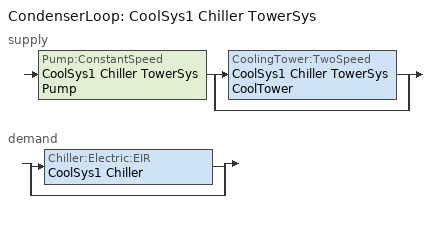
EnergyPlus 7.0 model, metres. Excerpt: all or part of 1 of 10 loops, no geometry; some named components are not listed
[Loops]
CondenserLoop 'CoolSys1 Chiller TowerSys'
 supply: Pump:ConstantSpeed 'CoolSys1 Chiller TowerSys Pump' > split
  | CoolingTower:TwoSpeed 'CoolSys1 Chiller TowerSys CoolTower'
  | bypass
 demand: split
  | Chiller:Electric:EIR 'CoolSys1 Chiller'
  | bypass
[Sizing:Plant]
CoolSys1 Chiller TowerSys: Loop Type {COOLING | HEATING | CONDENSER}=CONDENSER; Design Loop Exit Temperature {C}=29.4; Design Loop Temperature Difference {C}=5.6
[Pump:ConstantSpeed]
CoolSys1 Chiller TowerSys Pump: Rated Flow Rate {m3/s}=AUTOSIZE; Rated Pump Head {Pa} [179352 Pa = 60 ft]=179344; Rated Power Consumption {W}=AUTOSIZE; Motor Efficiency=0.75; Fraction of Motor Inefficiencies to Fluid Stream=0; Pump Control Type {Continuous | Intermittent}=Intermittent
[PlantEquipmentOperation:CoolingLoad]
CoolSys1 Chiller TowerSys Operation Scheme: Load Range 1 Lower Limit {W}=0; Load Range 1 Upper Limit {W}=1000000000000; Priority Control 1 Equipment List=CoolSys1 Chiller TowerSys Equipment List
[CondenserLoop]
CoolSys1 Chiller TowerSys: Fluid Type {WATER}=Water; Loop Equipment Operation Scheme=CoolSys1 Chiller TowerSys Loop Operation Scheme List; Maximum Loop Temperature {C}=80; Minimum Loop Temperature {C}=5; Maximum Loop Flow Rate {m3/s}=AUTOSIZE; Minimum Loop Flow Rate {m3/s}=0; Loop Volume {m3}=AUTOSIZE; Load Distribution Scheme {OPTIMAL | SEQUENTIAL}=Sequential
[SetpointManager:FollowOutdoorAirTemperature]
CoolSys1 Chiller TowerSys Condenser Control: Control Variable { Temperature | Others }=Temperature; Reference Temperature Type=OutdoorAirWetBulb; Offset Temperature Difference=0; Maximum Setpoint Temperature=80; Minimum Setpoint Temperature=5; Setpoint Node or NodeList=CoolSys1 Chiller TowerSys Supply Outlet Node
[CondenserEquipmentOperationSchemes]
CoolSys1 Chiller TowerSys Loop Operation Scheme List: Control Scheme 1 Object Type {*******}=PlantEquipmentOperation:CoolingLoad; Control Scheme 1=CoolSys1 Chiller TowerSys Operation Scheme; Control Scheme 1 Schedule=PlantOnSched
[CondenserEquipmentList]
CoolSys1 Chiller TowerSys Equipment List: CoolSys1 Chiller TowerSys CoolTower
[CoolingTower:TwoSpeed]
CoolSys1 Chiller TowerSys CoolTower: Design Water Flow Rate {m3/s}=AUTOSIZE; Air Flow Rate at High Fan Speed {m3/s}=AUTOSIZE; Fan Power at High Fan Speed {W}=AUTOSIZE; U-Factor Times Area Value at High Fan Speed {W/K}=AUTOSIZE; Air Flow Rate at Low Fan Speed {m3/s}=AUTOSIZE; Fan Power at Low Fan Speed {W}=AUTOSIZE; U-Factor Times Area Value at Low Fan Speed {W/K}=AUTOSIZE; Air Flow Rate in Free Convection Regime {m3/s}=AUTOSIZE; U-Factor Times Area Value at Free Convection Air Flow Rate {W/K}=AUTOSIZE; Performance Input Method {NominalCapacity | UFactorTimesAreaAndDesignWaterFlowRate}=UFactorTimesAreaAndDesignWaterFlowRate; Basin Heater Capacity {W/K}=0; Basin Heater Setpoint Temperature {C}=2; Evaporation Loss Mode {LossFactor | SaturatedExit}=SaturatedExit; Evaporation Loss Factor=0.2; Drift Loss Percent=0.008; Blowdown Calculation Mode {ConcentrationRatio | ScheduledRate}=ConcentrationRatio; Blowdown Concentration Ratio=3; Number of Cells=1; Cell Control {MinimalCell | MaximalCell}=MinimalCell; Cell Minimum Water Flow Rate Fraction=0.33; Cell Maximum Water Flow Rate Fraction=2.5; Sizing Factor=1
[Schedule:Compact]
PlantOnSched: On/Off, Through: 12/31, For: AllDays, Until: 24:00, 1
